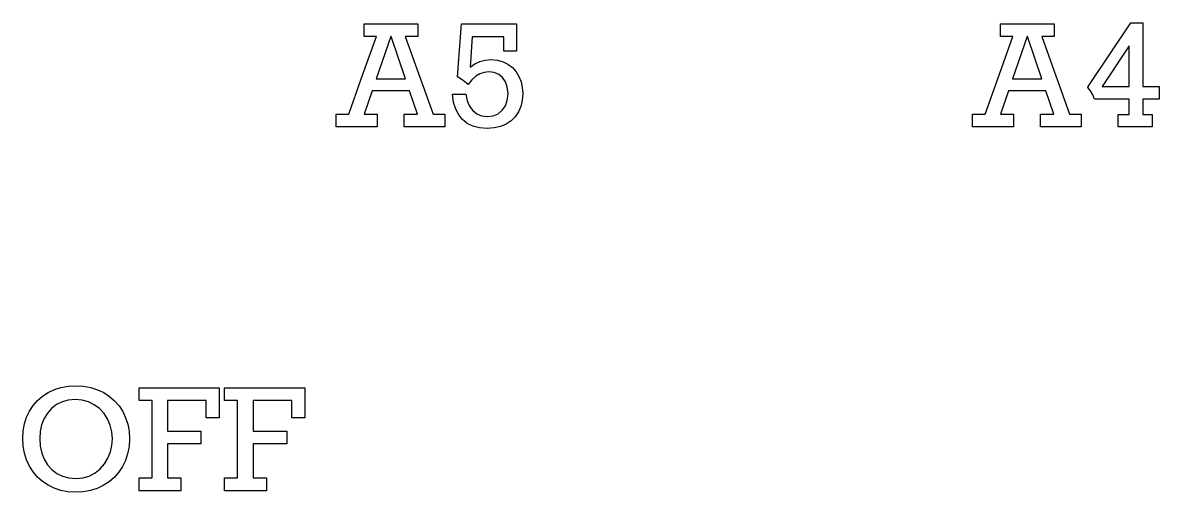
# Model space of a CAD drawing. Header units: inches. Extents: x 0.65 to 6.18, y -4.64 to -1.15.
# Drawn here: x 1.958 to 3.208, y -2.583 to -2.067 of the extents above; entities that cross this region are included whole.
import ezdxf

# ---------------------------------------------------------------- set-up
doc = ezdxf.new("R2010")
doc.units = ezdxf.units.IN
doc.header["$MEASUREMENT"] = 0
doc.layers.add('User.Drawings', color=9, linetype='CONTINUOUS', true_color=0xc2c2c2)

msp = doc.modelspace()

# ---------------------------------------------------------------- linework, layer by layer
at = {"layer": 'User.Drawings', "linetype": 'CONTINUOUS'}
for p, q in [((2.3331, -2.0817), (2.3331, -2.068)), ((2.3331, -2.068), (2.3921, -2.068)), ((2.3921, -2.068), (2.3921, -2.0817)), ((2.4358, -2.1262), (2.4404, -2.068)), ((2.4404, -2.068), (2.5009, -2.068)), ((2.5009, -2.068), (2.5009, -2.0981)), ((3.0331, -2.0817), (3.0331, -2.068)), ((3.0331, -2.068), (3.0921, -2.068)), ((3.0921, -2.068), (3.0921, -2.0817)), ((3.1298, -2.1369), (3.1765, -2.0667)), ((3.1765, -2.0667), (3.1898, -2.0667)), ((3.1898, -2.0667), (3.1898, -2.1369)), ((2.3301, -2.1283), (2.3468, -2.0817)), ((2.3468, -2.0817), (2.3331, -2.0817)), ((2.3624, -2.0817), (2.3464, -2.1283)), ((2.363, -2.0817), (2.3624, -2.0817)), ((2.3786, -2.1283), (2.363, -2.0817)), ((2.3921, -2.0817), (2.3785, -2.0817)), ((2.3785, -2.0817), (2.4092, -2.1671)), ((2.4522, -2.0821), (2.4497, -2.1156)), ((2.4868, -2.0821), (2.4522, -2.0821)), ((2.4868, -2.0981), (2.4868, -2.0821)), ((3.0301, -2.1283), (3.0468, -2.0817)), ((3.0468, -2.0817), (3.0331, -2.0817)), ((3.0624, -2.0817), (3.0464, -2.1283)), ((3.063, -2.0817), (3.0624, -2.0817)), ((3.0786, -2.1283), (3.063, -2.0817)), ((3.0921, -2.0817), (3.0785, -2.0817)), ((3.0785, -2.0817), (3.1092, -2.1671)), ((2.5009, -2.0981), (2.4868, -2.0981)), ((3.1747, -2.0921), (3.1449, -2.1369)), ((3.1747, -2.1369), (3.1747, -2.0921)), ((2.4497, -2.1156), (2.4549, -2.1119)), ((2.4549, -2.1119), (2.4605, -2.1093)), ((2.4605, -2.1093), (2.4665, -2.1077)), ((2.4665, -2.1077), (2.473, -2.1072)), ((2.473, -2.1072), (2.4799, -2.1078)), ((2.4799, -2.1078), (2.486, -2.1095)), ((2.486, -2.1095), (2.4914, -2.1123)), ((2.4914, -2.1123), (2.4963, -2.116)), ((2.4605, -2.1228), (2.456, -2.1255)), ((2.4652, -2.1213), (2.4605, -2.1228)), ((2.4703, -2.1207), (2.4652, -2.1213)), ((2.4762, -2.1214), (2.4703, -2.1207)), ((2.4812, -2.1235), (2.4762, -2.1214)), ((2.4855, -2.127), (2.4812, -2.1235)), ((2.4963, -2.116), (2.5003, -2.1205)), ((2.5003, -2.1205), (2.5035, -2.1258)), ((2.3162, -2.1671), (2.3301, -2.1283)), ((2.3464, -2.1283), (2.3786, -2.1283)), ((2.4422, -2.1301), (2.4358, -2.1262)), ((2.4477, -2.1347), (2.4422, -2.1301)), ((2.4517, -2.1294), (2.4477, -2.1347)), ((2.456, -2.1255), (2.4517, -2.1294)), ((2.4887, -2.1315), (2.4855, -2.127)), ((2.4907, -2.1373), (2.4887, -2.1315)), ((2.4915, -2.1448), (2.4907, -2.1373)), ((2.5035, -2.1258), (2.5058, -2.1316)), ((2.5058, -2.1316), (2.5072, -2.1378)), ((3.0162, -2.1671), (3.0301, -2.1283)), ((3.0464, -2.1283), (3.0786, -2.1283)), ((3.1291, -2.1379), (3.1298, -2.1369)), ((3.1449, -2.1369), (3.1747, -2.1369)), ((3.1898, -2.1369), (3.2078, -2.1369)), ((3.2078, -2.1369), (3.2078, -2.1506)), ((2.3419, -2.1416), (2.3331, -2.1671)), ((2.3831, -2.1416), (2.3419, -2.1416)), ((2.3919, -2.1671), (2.3831, -2.1416)), ((2.4316, -2.1542), (2.4304, -2.1451)), ((2.4304, -2.1451), (2.445, -2.1451)), ((2.445, -2.1451), (2.4466, -2.1526)), ((2.4907, -2.1521), (2.4915, -2.1448)), ((2.5077, -2.1445), (2.5071, -2.152)), ((2.5072, -2.1378), (2.5077, -2.1445)), ((3.0419, -2.1416), (3.0331, -2.1671)), ((3.0831, -2.1416), (3.0419, -2.1416)), ((3.0919, -2.1671), (3.0831, -2.1416)), ((3.1323, -2.1416), (3.1291, -2.1379)), ((3.1348, -2.1458), (3.1323, -2.1416)), ((3.1366, -2.1506), (3.1348, -2.1458)), ((2.4339, -2.1618), (2.4316, -2.1542)), ((2.4372, -2.1681), (2.4339, -2.1618)), ((2.4466, -2.1526), (2.4492, -2.1585)), ((2.4492, -2.1585), (2.4526, -2.1632)), ((2.4852, -2.1629), (2.4886, -2.158)), ((2.4886, -2.158), (2.4907, -2.1521)), ((2.5055, -2.1587), (2.503, -2.1647)), ((2.5071, -2.152), (2.5055, -2.1587)), ((3.1747, -2.1506), (3.1366, -2.1506)), ((3.1747, -2.1674), (3.1747, -2.1506)), ((3.2078, -2.1506), (3.1898, -2.1506)), ((3.1898, -2.1506), (3.1898, -2.1674)), ((2.3025, -2.1813), (2.3025, -2.1671)), ((2.3025, -2.1671), (2.3162, -2.1671)), ((2.3331, -2.1671), (2.3475, -2.1671)), ((2.3475, -2.1671), (2.3475, -2.1813)), ((2.3771, -2.1813), (2.3771, -2.1671)), ((2.3771, -2.1671), (2.3919, -2.1671)), ((2.4092, -2.1671), (2.4218, -2.1671)), ((2.4218, -2.1671), (2.4218, -2.1813)), ((2.4414, -2.1732), (2.4372, -2.1681)), ((2.4466, -2.1774), (2.4414, -2.1732)), ((2.4526, -2.1632), (2.4571, -2.1668)), ((2.4571, -2.1668), (2.4624, -2.169)), ((2.4624, -2.169), (2.4688, -2.1698)), ((2.4688, -2.1698), (2.4752, -2.169)), ((2.4752, -2.169), (2.4806, -2.1667)), ((2.4806, -2.1667), (2.4852, -2.1629)), ((2.4949, -2.1745), (2.4894, -2.1782)), ((2.4994, -2.1701), (2.4949, -2.1745)), ((2.503, -2.1647), (2.4994, -2.1701)), ((3.0025, -2.1813), (3.0025, -2.1671)), ((3.0025, -2.1671), (3.0162, -2.1671)), ((3.0331, -2.1671), (3.0475, -2.1671)), ((3.0475, -2.1671), (3.0475, -2.1813)), ((3.0771, -2.1813), (3.0771, -2.1671)), ((3.0771, -2.1671), (3.0919, -2.1671)), ((3.1092, -2.1671), (3.1218, -2.1671)), ((3.1218, -2.1671), (3.1218, -2.1813)), ((3.1626, -2.1813), (3.1626, -2.1674)), ((3.1626, -2.1674), (3.1747, -2.1674)), ((3.1898, -2.1674), (3.2001, -2.1674)), ((3.2001, -2.1674), (3.2001, -2.1813)), ((2.3475, -2.1813), (2.3025, -2.1813)), ((2.4218, -2.1813), (2.3771, -2.1813)), ((2.4528, -2.1804), (2.4466, -2.1774)), ((2.4601, -2.1823), (2.4528, -2.1804)), ((2.4687, -2.183), (2.4601, -2.1823)), ((2.4764, -2.1824), (2.4687, -2.183)), ((2.4833, -2.1808), (2.4764, -2.1824)), ((2.4894, -2.1782), (2.4833, -2.1808)), ((3.0475, -2.1813), (3.0025, -2.1813)), ((3.1218, -2.1813), (3.0771, -2.1813)), ((3.2001, -2.1813), (3.1626, -2.1813)), ((1.9796, -2.4773), (1.9858, -2.4732)), ((1.9858, -2.4732), (1.9926, -2.47)), ((1.9926, -2.47), (1.9997, -2.4677)), ((1.9997, -2.4677), (2.0075, -2.4663)), ((2.0075, -2.4663), (2.0158, -2.4658)), ((2.0158, -2.4658), (2.0245, -2.4663)), ((2.0245, -2.4663), (2.0325, -2.4678)), ((2.0325, -2.4678), (2.0399, -2.4702)), ((2.0399, -2.4702), (2.0468, -2.4734)), ((2.0468, -2.4734), (2.0532, -2.4777)), ((2.0856, -2.4821), (2.0856, -2.468)), ((2.0856, -2.468), (2.1736, -2.468)), ((2.1736, -2.468), (2.1736, -2.5011)), ((2.1798, -2.4821), (2.1798, -2.468)), ((2.1798, -2.468), (2.2678, -2.468)), ((2.2678, -2.468), (2.2678, -2.5011)), ((1.9652, -2.4938), (1.9693, -2.4876)), ((1.9693, -2.4876), (1.9741, -2.4821)), ((1.9741, -2.4821), (1.9796, -2.4773)), ((1.995, -2.4866), (1.9895, -2.4907)), ((2.0011, -2.4835), (1.995, -2.4866)), ((2.0078, -2.4816), (2.0011, -2.4835)), ((2.0154, -2.4809), (2.0078, -2.4816)), ((2.023, -2.4816), (2.0154, -2.4809)), ((2.03, -2.4835), (2.023, -2.4816)), ((2.0364, -2.4867), (2.03, -2.4835)), ((2.0422, -2.491), (2.0364, -2.4867)), ((2.0532, -2.4777), (2.0588, -2.4825)), ((2.0588, -2.4825), (2.0636, -2.4881)), ((2.0999, -2.4821), (2.0856, -2.4821)), ((2.0999, -2.5671), (2.0999, -2.4821)), ((2.1596, -2.4821), (2.1171, -2.4821)), ((2.1171, -2.4821), (2.1171, -2.5158)), ((2.1596, -2.5011), (2.1596, -2.4821)), ((2.1941, -2.4821), (2.1798, -2.4821)), ((2.1941, -2.5671), (2.1941, -2.4821)), ((2.2538, -2.4821), (2.2113, -2.4821)), ((2.2113, -2.4821), (2.2113, -2.5158)), ((2.2538, -2.5011), (2.2538, -2.4821)), ((1.9619, -2.5005), (1.9652, -2.4938)), ((1.9849, -2.4959), (1.9812, -2.502)), ((1.9895, -2.4907), (1.9849, -2.4959)), ((2.0471, -2.4962), (2.0422, -2.491)), ((2.0511, -2.5024), (2.0471, -2.4962)), ((2.0636, -2.4881), (2.0677, -2.4943)), ((2.0677, -2.4943), (2.0709, -2.5011)), ((1.9582, -2.5154), (1.9596, -2.5077)), ((1.9596, -2.5077), (1.9619, -2.5005)), ((1.9785, -2.5087), (1.9769, -2.516)), ((1.9812, -2.502), (1.9785, -2.5087)), ((2.054, -2.5092), (2.0511, -2.5024)), ((2.0558, -2.5164), (2.054, -2.5092)), ((2.0709, -2.5011), (2.0732, -2.5082)), ((2.0732, -2.5082), (2.0746, -2.5159)), ((2.1736, -2.5011), (2.1596, -2.5011)), ((2.2678, -2.5011), (2.2538, -2.5011)), ((1.9577, -2.5238), (1.9582, -2.5154)), ((1.9577, -2.5239), (1.9577, -2.5238)), ((1.9582, -2.5322), (1.9577, -2.5239)), ((1.9769, -2.516), (1.9764, -2.5239)), ((1.9764, -2.5239), (1.9769, -2.5323)), ((2.0564, -2.5241), (2.0558, -2.5164)), ((2.0558, -2.5316), (2.0564, -2.5241)), ((2.0746, -2.5159), (2.0751, -2.5241)), ((2.0751, -2.5241), (2.0746, -2.5327)), ((2.1171, -2.5158), (2.1537, -2.5158)), ((2.1537, -2.5158), (2.1537, -2.5299)), ((2.2113, -2.5158), (2.248, -2.5158)), ((2.248, -2.5158), (2.248, -2.5299)), ((1.9596, -2.54), (1.9582, -2.5322)), ((1.9769, -2.5323), (1.9786, -2.5399)), ((2.0542, -2.5387), (2.0558, -2.5316)), ((2.0746, -2.5327), (2.0731, -2.5406)), ((2.1537, -2.5299), (2.1171, -2.5299)), ((2.1171, -2.5299), (2.1171, -2.5671)), ((2.248, -2.5299), (2.2113, -2.5299)), ((2.2113, -2.5299), (2.2113, -2.5671)), ((1.9618, -2.5473), (1.9596, -2.54)), ((1.965, -2.5542), (1.9618, -2.5473)), ((1.9786, -2.5399), (1.9812, -2.5467)), ((1.9812, -2.5467), (1.985, -2.5529)), ((2.0476, -2.5519), (2.0514, -2.5456)), ((2.0514, -2.5456), (2.0542, -2.5387)), ((2.0707, -2.548), (2.0674, -2.5548)), ((2.0731, -2.5406), (2.0707, -2.548)), ((1.9691, -2.5606), (1.965, -2.5542)), ((1.9738, -2.5662), (1.9691, -2.5606)), ((1.985, -2.5529), (1.9896, -2.5581)), ((1.9896, -2.5581), (1.9952, -2.5623)), ((1.9952, -2.5623), (2.0015, -2.5653)), ((2.0308, -2.5651), (2.0372, -2.5618)), ((2.0372, -2.5618), (2.0429, -2.5572)), ((2.0429, -2.5572), (2.0476, -2.5519)), ((2.0632, -2.5612), (2.0583, -2.5668)), ((2.0674, -2.5548), (2.0632, -2.5612)), ((1.9793, -2.5711), (1.9738, -2.5662)), ((1.9855, -2.5753), (1.9793, -2.5711)), ((2.0015, -2.5653), (2.0085, -2.5672)), ((2.0085, -2.5672), (2.0163, -2.5678)), ((2.0163, -2.5678), (2.0239, -2.5672)), ((2.0239, -2.5672), (2.0308, -2.5651)), ((2.0527, -2.5716), (2.0463, -2.5756)), ((2.0583, -2.5668), (2.0527, -2.5716)), ((2.0856, -2.5813), (2.0856, -2.5671)), ((2.0856, -2.5671), (2.0999, -2.5671)), ((2.1171, -2.5671), (2.1315, -2.5671)), ((2.1315, -2.5671), (2.1315, -2.5813)), ((2.1798, -2.5813), (2.1798, -2.5671)), ((2.1798, -2.5671), (2.1941, -2.5671)), ((2.2113, -2.5671), (2.2257, -2.5671)), ((2.2257, -2.5671), (2.2257, -2.5813)), ((1.9923, -2.5786), (1.9855, -2.5753)), ((1.9995, -2.581), (1.9923, -2.5786)), ((2.0072, -2.5825), (1.9995, -2.581)), ((2.0157, -2.583), (2.0072, -2.5825)), ((2.0242, -2.5825), (2.0157, -2.583)), ((2.0321, -2.5811), (2.0242, -2.5825)), ((2.0395, -2.5788), (2.0321, -2.5811)), ((2.0463, -2.5756), (2.0395, -2.5788)), ((2.1315, -2.5813), (2.0856, -2.5813)), ((2.2257, -2.5813), (2.1798, -2.5813))]:
    msp.add_line(p, q, dxfattribs=at)

doc.saveas('drawing.dxf')
